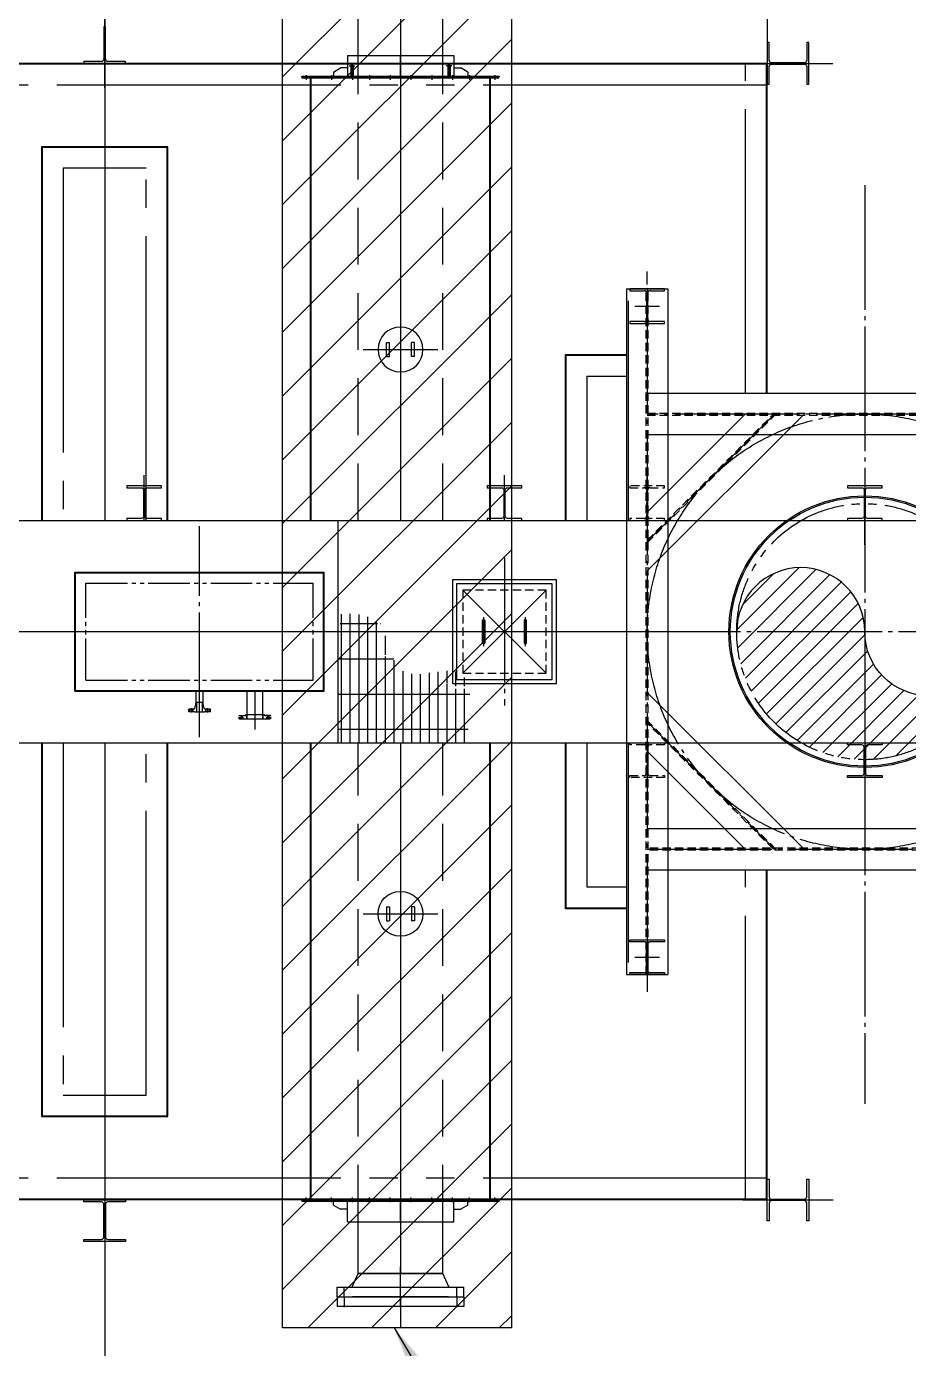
# Model space of a CAD drawing. Header units: millimetres. Extents: x 0 to 232280, y -26939 to 23794.
# Drawn here: x 21739 to 22670, y -12459 to -11064 of the extents above; entities that cross this region are included whole.
import ezdxf

# ---------------------------------------------------------------- set-up
doc = ezdxf.new("R2010")
doc.units = ezdxf.units.MM
doc.header["$LTSCALE"] = 30
for name, pattern in [('JNK-CENTER', [34, 30, -1.5, 1, -1.5]), ('JNK-HIDDEN', [3, 2, -1]), ('JNK-PHANTOM', [15, 10, -1, 1, -1, 1, -1]), ('PHA', [30, 20, -2, 2, -2, 2, -2])]:
    doc.linetypes.add(name, pattern=pattern)
for name, color, linetype in [('CEN-R', 1, 'JNK-CENTER'), ('CON-G', 3, 'Continuous'), ('CON-W', 7, 'Continuous'), ('CON-Y', 2, 'Continuous'), ('Dim-W', 7, 'Continuous'), ('HID-Y', 2, 'JNK-HIDDEN'), ('PAN-W', 6, 'PHA'), ('PHA-M', 6, 'JNK-PHANTOM'), ('STL-OBJT', 7, 'Continuous'), ('TITLE', 7, 'Continuous')]:
    doc.layers.add(name, color=color, linetype=linetype)
doc.layers.add('CONT-G', color=3, linetype='Continuous', lineweight=25)
doc.styles.add('SIMPLEX', font='simplex.shx', dxfattribs={"width": 0.8})
doc.dimstyles.new('DIM40x4', dxfattribs={"dimscale": 40, "dimtxt": 2.5, "dimasz": 2.5, "dimexe": 1, "dimexo": 1, "dimgap": 1, "dimtad": 1, "dimdec": 1, "dimlfac": 0.25, "dimdsep": 46, "dimtxsty": 'SIMPLEX', "dimcen": 2.5, "dimclrd": 7, "dimclre": 7, "dimclrt": 2, "dimadec": 1, "dimazin": 2, "dimtfac": 1, "dimtdec": 1, "dimtmove": 2, "dimatfit": 3, "dimfxl": 1, "dimtfill": 1, "dimtolj": 1, "dimtzin": 0, "dimarcsym": 1})

# ---------------------------------------------------------------- blocks, each defined once
blk = doc.blocks.new("24'' FLG")
at = {"layer": 'CEN-R'}
for p, q in [((2.159207360818982e-05, -228.0158282965422), (2.159207360818982e-05, 47.61562371253967)), ((-406.3999784079497, -171.3000000000466), (-406.3999784079497, -95.30000000004657)), ((406.4000215919805, -171.3000000000466), (406.4000215919805, -95.30000000004657)), ((-406.3999784079497, -165.2999999949243), (-406.3999784079497, -241.2999999949243)), ((2.159207360818982e-05, -168.2999999949243), (2.159207360818982e-05, -384.2156237075105)), ((406.4000215919805, -165.2999999949243), (406.4000215919805, -241.2999999949243))]:
    blk.add_line(p, q, dxfattribs=at)
at = {"layer": 'CON-G'}
for p, q in [((-349.6330796280527, -95.71917691337876), (-304.6999910394079, 0)), ((304.6999910394079, 0), (-304.6999910394079, 0)), ((349.6331228121999, -95.71917691337876), (304.6999910394079, 0)), ((457.5000215920736, -98.30000000004657), (-457.4999784079264, -98.30000000004657)), ((-457.4999784079264, -166.6999999999534), (-457.4999784079264, -98.30000000004657)), ((457.5000215920736, -166.6999999999534), (-457.4999784079264, -166.6999999999534)), ((-457.4999784079264, -169.8999999950174), (-457.4999784079264, -238.2999999949243)), ((-457.4999784079264, -169.8999999950174), (457.5000215920736, -169.8999999950174)), ((-346.0999784080195, -168.3000000000466), (-346.0999784080195, -166.6999999999534)), ((-346.0999784080195, -168.2999999949243), (-346.0999784080195, -169.8999999950174)), ((-346.0999784080195, -168.2999999949243), (346.1000215920503, -168.2999999949243)), ((346.1000215920503, -168.3000000000466), (-346.0999784080195, -168.3000000000466)), ((346.1000215920503, -168.3000000000466), (346.1000215920503, -166.6999999999534)), ((346.1000215920503, -168.2999999949243), (346.1000215920503, -169.8999999950174)), ((457.5000215920736, -166.6999999999534), (457.5000215920736, -98.30000000004657)), ((457.5000215920736, -169.8999999950174), (457.5000215920736, -238.2999999949243)), ((-457.4999784079264, -238.2999999949243), (457.5000215920736, -238.2999999949243))]:
    blk.add_line(p, q, dxfattribs=at)
for centre, start, end in [((-353.703308119846, -93.80000000004657), 270, 334.7553833153829), ((353.7033513038768, -93.80000000004657), 205.2446166846171, 270)]:
    blk.add_arc(centre, 4.5, start, end, dxfattribs=at)
at = {"layer": 'CONT-G'}
blk.add_line((-304.6999910319573, 0), (304.6999910328886, 0), dxfattribs=at)
blk.add_line((-304.6999910319573, 0), (304.6999910328886, 0), dxfattribs=at)
blk = doc.blocks.new('A$C751203EC')
at = {"layer": 'CEN-R'}
for p, q in [((-20.39807007508352, 0), (75, 0)), ((0, 20.39807007508352), (0, -20.39807007508352))]:
    blk.add_line(p, q, dxfattribs=at)
at = {"layer": 'CON-G'}
for p, q in [((0, 7.999999999970896), (75, 8)), ((0, -8), (75, -8))]:
    blk.add_line(p, q, dxfattribs=at)
blk.add_arc((0, 0), 7.999999999999545, 90, 270, dxfattribs=at)
blk = doc.blocks.new('SPRING SUPPORT BASE')
at = {"layer": 'CEN-R'}
blk.add_line((-269.9166666703532, 0), (269.916666663019, 0), dxfattribs=at)
at = {"layer": 'CONT-G'}
for p, q in [((-100.0000000036671, 50), (-100.0000000036671, -50)), ((-100.0000000036671, 50), (-80.00000000366708, 50)), ((-80.00000000366708, 50), (-80.00000000366708, -50)), ((79.99999999610009, 50), (79.99999999610009, -50)), ((99.99999999633292, 50), (79.99999999633292, 50)), ((99.99999999633292, 50), (99.99999999633292, -50)), ((-100.0000000036671, -50), (-80.00000000366708, -50)), ((99.99999999633292, -50), (79.99999999633292, -50))]:
    blk.add_line(p, q, dxfattribs=at)
blk.add_circle((-3.667082637548447e-09, 0), 161.9500000000116, dxfattribs=at)
blk = doc.blocks.new('A$C1FAD331D')
at = {"layer": 'CEN-R'}
for p, q in [((0, 532), (0, -532)), ((-300, -300), (300, 300)), ((300, -300), (-300, 300)), ((-150, 104), (-150, -104)), ((150, 104), (150, -104)), ((531.9486901247292, 0), (-532.0513098752708, 0))]:
    blk.add_line(p, q, dxfattribs=at)
blk.add_lwpolyline([(345, 345), (-345, 345), (-345, -345), (345, -345)], close=True, dxfattribs=at)
at = {"layer": 'CONT-G'}
blk.add_lwpolyline([(375, 375), (-375, 375), (-375, -375), (375, -375)], close=True, dxfattribs=at)
for points in [[(-158, -80), (-158, 80, -0.9999999999999999), (-142, 80), (-142, -80, -0.9999999999999999)], [(158, -80), (158, 80, 0.9999999999999999), (142, 80), (142, -80, 0.9999999999999999)]]:
    blk.add_lwpolyline(points, format="xyb", close=True, dxfattribs=at)
at = {"layer": 'HID-Y'}
blk.add_lwpolyline([(300, 300), (-300, 300), (-300, -300), (300, -300)], close=True, dxfattribs=at)
blk = doc.blocks.new("4'' O2")
at = {"layer": 'CEN-R'}
blk.add_line((275.6105725513771, 0), (0, 0), dxfattribs=at)
at = {"layer": 'CON-Y'}
for p, q in [((176, 71.1488348764833), (176, 114.5)), ((176, 114.5), (176, 71.94999999995343)), ((200, 57.14999999990687), (0, 57.14999999990687)), ((167, -67.45000000018626), (167, 67.44999999995343)), ((171.5, 67.44999999995343), (167, 67.44999999995343)), ((200, 58.04999999981374), (167, 58.04999999981374)), ((200, -78.60000000009313), (200, 78.5999999998603)), ((200, -78.60000000009313), (200, 78.5999999998603)), ((200, -57.1500000001397), (0, -57.14999999990687)), ((200, -58.05000000004657), (167, -58.05000000004657)), ((171.5, -67.45000000018626), (167, -67.45000000018626)), ((176, -114.5), (176, -71.95000000018626)), ((200, -78.60000000009313), (198.3999999999069, -78.60000000009313)), ((198.3999999999069, -114.5), (198.3999999999069, -78.60000000009313))]:
    blk.add_line(p, q, dxfattribs=at)
for centre, start, end in [((171.5, 71.94999999995343), 270, 0), ((171.5, -71.95000000018626), 0, 90)]:
    blk.add_arc(centre, 4.5, start, end, dxfattribs=at)
at = {"layer": 'HID-Y', "ltscale": 0.2}
for p, q in [((198.3999999999069, 114.5), (176, 114.5)), ((198.3999999999069, 104.75), (176, 104.75)), ((198.3999999999069, 78.5999999998603), (198.3999999999069, 114.5)), ((203, 95.25), (173, 95.25)), ((198.3999999999069, 85.75), (176, 85.75)), ((200, 78.5999999998603), (198.3999999999069, 78.5999999998603)), ((203, -95.25), (173, -95.25)), ((198.3999999999069, -85.75), (176, -85.75)), ((198.3999999999069, -104.75), (176, -104.75)), ((198.3999999999069, -114.5), (176, -114.5))]:
    blk.add_line(p, q, dxfattribs=at)
for points in [[(198.3999999999069, 85.75), (198.3999999999069, 104.75), (176, 85.75), (176, 104.75)], [(198.3999999999069, -104.75), (198.3999999999069, -85.75), (176, -104.75), (176, -85.75)]]:
    blk.add_solid(points, dxfattribs=at)
blk = doc.blocks.new('N-FLG SIDE 1.50 300 WNRF')
at = {"layer": 'CEN-R'}
for p, q in [((-57.14999999999782, 3), (-57.14999999999782, -27)), ((0, 15), (0, -166)), ((57.15000000000146, 3), (57.15000000000146, -27))]:
    blk.add_line(p, q, dxfattribs=at)
at = {"layer": 'CON-G'}
blk.add_line((-24.14999999999782, -68.30000000000291), (24.15000000000146, -68.29999999999563), dxfattribs=at)
at = {"layer": 'CON-Y'}
for p, q in [((-36.5, 0), (-36.5, -1.599999999998545)), ((-36.5, 0), (36.5, 0)), ((-20.44999999999709, 0), (-20.44999999999709, -68.30000000000291)), ((20.45000000000073, 0), (20.45000000000073, -68.29999999999563)), ((36.5, 0), (36.5, -1.599999999998545)), ((-78, -1.599999999998545), (-36.5, -1.599999999998545)), ((-78, -1.599999999998545), (-78, -21)), ((-78, -21), (-38.53832820789103, -21)), ((-68.14999999999782, -1.599999999998545), (-68.14999999999782, -21)), ((-46.14999999999782, -1.599999999998545), (-46.14999999999782, -21)), ((-34.15123478700116, -24.49829579396464), (-24.14999999999782, -68.30000000000291)), ((-24.15000000000873, -68.30000000000291), (24.15000000000873, -68.30000000000291)), ((-24.15000000000873, -150), (-24.15000000000873, -68.30000000000291)), ((34.1512347870048, -24.49829579396464), (24.15000000000146, -68.30000000000291)), ((24.15000000000873, -68.30000000000291), (24.15000000000873, -150)), ((36.5, -1.599999999998545), (78, -1.599999999998545)), ((38.53832820789103, -21), (78, -21)), ((46.15000000000146, -1.599999999998545), (46.15000000000146, -21)), ((68.15000000000146, -1.599999999998545), (68.15000000000146, -21)), ((78, -1.599999999998545), (78, -21)), ((-24.15000000000873, -149.9999999999927), (24.15000000001237, -150))]:
    blk.add_line(p, q, dxfattribs=at)
for centre, start, end in [((-38.53832820789103, -25.5), 12.86184448295884, 90), ((38.53832820789103, -25.5), 90, 167.1381555170412)]:
    blk.add_arc(centre, 4.5, start, end, dxfattribs=at)
blk = doc.blocks.new('A$C0E694495')
at = {"layer": 'CON-G'}
blk.add_blockref('N-FLG SIDE 1.50 300 WNRF', (0, 149.9999999999927), dxfattribs=at)
blk = doc.blocks.new('pipesec')
at = {"layer": 'CON-W'}
for p, q in [((0.1209320667256861, 0.4851550630859265), (0.4851550630859833, 0.1209320667255724)), ((0.2437994773475225, 0.4365338644887515), (0.4365338644887231, 0.2437994773474657)), ((0.2476510743001654, 0.2841898434869563), (0.4989146853065733, 0.03292623248046311)), ((0.2468921100701493, 0.2107025956922826), (0.4983372781515811, -0.04074257238914925)), ((0.2038403547347798, 0.1052619269784145), (0.4725353304954467, -0.1634330487821671)), ((0.2303951826239086, 0.1529533111139472), (0.4887617475944523, -0.1054132538565682)), ((0.1690424887933375, 0.06581358089533751), (0.4509106530311442, -0.2160545833424976)), ((0.01183704510651751, 0.0002803885084858848), (0.3595601905681178, -0.3474427569531144)), ((0.07488468138581084, 0.01147896425368344), (0.3940882635955347, -0.3077246179560689)), ((0.1263381145400331, 0.03427174312400894), (0.4246174589634677, -0.2640076012993404)), ((-0.110586238643009, -0.02578875179119677), (0.2787281508649073, -0.4151031412991415)), ((-0.05581785669249939, -0.006310921717158635), (0.3211216464689244, -0.3832504248786108)), ((-0.1933486464938881, -0.09151876798955527), (0.1811596163017555, -0.4660270307850851)), ((-0.1559873713952697, -0.05463383106359743), (0.2321944761675923, -0.4428156786264026)), ((-0.2227042310981062, -0.1364093954099417), (0.1250073849282103, -0.4841210114361729)), ((-0.2428248576631802, -0.1905349808694154), (0.06269404621122021, -0.4960538847437874)), ((-0.2498806065186159, -0.2577254440385559), (-0.007725444038470641, -0.4998806065186727)), ((-0.2269057914652421, -0.3549464711165911), (-0.1049464711164774, -0.4769057914653558))]:
    blk.add_line(p, q, dxfattribs=at)
blk.add_lwpolyline([(0, 0.5, -0.9999999999999997), (0, 0, 0.9999999999999999), (0, -0.5, 0.9999999999999999)], format="xyb", dxfattribs=at)
blk = doc.blocks.new('H-6001')
at = {"layer": 'Dim-W'}
h = blk.add_hatch(dxfattribs=at)
h.set_pattern_fill('GRATE', color=256, scale=80, angle=90)
h.set_pattern_definition([(90, (-597175.4135116838, 26974.89796915864), (-63.5, 3.888253587292846e-15), []), (180, (-597175.4135116838, 26974.89796915864), (-3.110602869834277e-14, -254), [])])
edge = h.paths.add_edge_path()
edge.add_line((-3801.000000000116, 47.00000000730506), (-3786.000000000116, 47.00000000730506))
edge.add_line((-3786.000000000116, 47.00000000730506), (-3786.000000000116, 126.9360512828134))
edge.add_spline(control_points=[(-3786.000000000116, 126.9360512828134), (-3676.836955856415, 132.9250007474184), (-3577.975695803645, 124.3534645459295), (-3516.000000000116, 63.64807222748641)], knot_values=[1300.876929084428, 1300.876929084428, 1300.876929084428, 1300.876929084428, 1586.519068446716, 1586.519068446716, 1586.519068446716, 1586.519068446716], degree=3, periodic=0)
edge.add_line((-3516.000000000116, 63.6480722274282), (-3516.000000000116, 47.00000000729051))
edge.add_line((-3516.000000000116, 47.00000000730506), (-3501.000000000233, 47.00000000730506))
edge.add_spline(control_points=[(-3501.000000000233, 47.00000000730506), (-3427.840911812498, -45.05950691481121), (-3418.190320054418, -397.3288976387412), (-3095.670976508292, -280.3314090885106), (-2993.000000004773, -282.0886631376634)], knot_values=[571.8018987099156, 571.8018987099185, 571.8018987099185, 571.8018987099185, 948.2797452659934, 1276.576733451685, 1276.576733451685, 1276.576733451685, 1276.576733451685], degree=3, periodic=0)
edge.add_line((-2993.000000004773, -282.0886631376634), (-2993.000000004773, -368.9999999926949))
edge.add_line((-2993.000000004773, -368.9999999926949), (-3058.000000028056, -368.9999999926949))
edge.add_line((-3058.000000028056, -368.9999999926949), (-3058.000000028056, -370.9999999926949))
edge.add_arc((-3054.000000028056, -370.9999999926949), 3.999999999999999, 180, 270)
edge.add_line((-3054.000000028056, -374.9999999926949), (-3007.500000028056, -374.9999999926949))
edge.add_arc((-3007.500000028056, -383.4999999926949), 8.500000000000004, 0, 90, ccw=False)
edge.add_line((-2999.000000028056, -383.4999999926949), (-2999.000000028056, -429.9999999926949))
edge.add_arc((-2995.000000028056, -429.9999999926949), 3.999999999999999, 180, 270)
edge.add_line((-2995.000000028056, -433.9999999926949), (-2993.000000004773, -433.9999999926949))
edge.add_line((-2993.000000004773, -433.9999999926949), (-2993.000000004773, -802.9999999927095))
edge.add_line((-2993.000000004773, -802.9999999927095), (-3801.000000000116, -802.9999999927095))
edge.add_line((-3801.000000000116, -802.9999999927095), (-3801.000000000116, 47.00000000730506))
edge = h.paths.add_edge_path()
edge.add_line((-2993.000000004773, -413.4999999927095), (-2855.961817631032, -413.4999999927095))
edge.add_spline(control_points=[(-2857.757516722311, -403.9999999927095), (-2836.144910586765, -504.114924517824), (-2854.519696144387, -653.5574622552667), (-2872.894481701893, -802.9999999927095)], knot_values=[0, 0, 0, 0, 325.0636055245459, 325.0636055245459, 325.0636055245459, 325.0636055245459], degree=3, periodic=0)
edge.add_line((-2872.894481701893, -802.9999999927095), (-2993.000000004773, -802.9999999927095))
edge.add_line((-2993.000000004773, -802.9999999927095), (-2993.000000004773, -413.4999999927095))
edge = h.paths.add_edge_path()
edge.add_spline(control_points=[(-2993.000000004773, -282.0886631376634), (-2977.150554425782, -282.3599326177937), (-2905.50455407321, -290.2075968357676), (-2870.792931899312, -343.6167404075095), (-2857.757516722311, -403.9999999927095)], knot_values=[325.0636055245459, 325.0636055245459, 325.0636055245459, 325.0636055245459, 375.7432174773246, 571.8018987099156, 571.8018987099156, 571.8018987099156, 571.8018987099156], degree=3, periodic=0)
edge.add_line((-2859.97897729848, -394.4999999927095), (-2993.000000028056, -394.4999999927095))
edge.add_line((-2993.000000028056, -394.4999999927095), (-2993.000000028056, -368.9999999926949))
edge.add_line((-2993.000000028056, -368.9999999926949), (-2993.000000004773, -282.0886631376779))
at = {"layer": 'CEN-R'}
for p, q in [((0, 3222.11310966748), (0, -3407.038490538209)), ((-1570, 2505.000000007276), (-1570, 2600.000000007276)), ((-1570, 2475.000000007261), (-1570, -2474.999999992739)), ((-1658.138502914924, 2350.000000007276), (-1481.861497085076, 2350.000000007276)), ((1570, 1570.000000007261), (-1570, 1570.000000007261)), ((-650.3152929256903, 1570.000000007261), (-1570, 650.31529293317)), ((-4800, -761.3059229218197), (-4799.999999999884, 761.3059229363571)), ((10324.66642510134, 7.30506144464016e-09), (-10078.11939734966, -7.144990377128124e-09)), ((-1570, -650.3152929183707), (-650.3152929256903, -1569.999999992739)), ((-1569.999999999884, -1569.999999992739), (1570, -1569.999999992739)), ((-1570, -2099.999999992739), (-1570, -2599.999999992739)), ((-1658.138502914924, -2349.999999992739), (-1481.861497085076, -2349.999999992739))]:
    blk.add_line(p, q, dxfattribs=at)
at = {"layer": 'CEN-R', "ltscale": 0.5}
for p, q in [((-5200, 803.000000007276), (-5200, 1130.010894698033)), ((-2600, 803.000000007276), (-2600, 1130.010894698033)), ((-1570, 803.0000000072469), (-1570, 1130.010894698004)), ((0, 627.5788754715613), (0, 954.589770162318)), ((0, -627.5788754715759), (0, -954.5897701623326)), ((-1570, -802.9999999927095), (-1570, -1130.010894683466))]:
    blk.add_line(p, q, dxfattribs=at)
at = {"layer": 'CEN-R'}
blk.add_circle((0, 7.261405698955059e-09), 1570, dxfattribs=at)
at = {"layer": 'CON-G'}
for p, q in [((-5700.000000000116, 430.000000007276), (-3900.000000000116, 430.000000007276)), ((-5700.000000000116, -429.999999992724), (-5700.000000000116, 430.000000007276)), ((-5700.000000000116, 425.000000007276), (-3900.000000000116, 425.000000007276)), ((-5695.000000000116, -429.9999999927386), (-5695.000000000233, 430.000000007276)), ((-3905.000000000116, -429.999999992724), (-3905, 430.000000007276)), ((-3900.000000000116, -429.999999992724), (-3900.000000000116, 430.000000007276)), ((-5700.000000000116, -424.999999992724), (-3900.000000000116, -424.999999992724)), ((-5700.000000000116, -429.999999992724), (-3900.000000000116, -429.999999992724))]:
    blk.add_line(p, q, dxfattribs=at)
for radius in [980, 970]:
    blk.add_circle((0, 0), radius, dxfattribs=at)
at = {"layer": 'CONT-G'}
for p, q in [((-1720, 2475.000000007261), (-1420, 2475.000000007261)), ((-1720, 2475.000000007261), (-1720, -2474.999999992739)), ((-1420, 2475.000000007261), (-1420, -2474.999999992739)), ((1570, 1720.000000007261), (-1570, 1720.000000007261)), ((-862.4473272816977, 1570.000000007261), (-1570, 862.4473272888717)), ((-438.1832585700322, 1570.000000007261), (-1569.999999999884, 438.1832585771772)), ((1570, 1420.000000007261), (-1570, 1420.000000007261)), ((-7863.000000007451, 802.9999999928841), (7863.000000007451, 803.0000000073196)), ((-3800.000000000116, -802.9999999927095), (-3800.000000000116, 803.0000000072905)), ((-1570, -438.1832585625671), (-438.1832585697994, -1569.999999992739)), ((-7863.000000007451, -803.0000000071159), (7863.000000007451, -802.9999999926804)), ((-1570, -862.4473272743926), (-862.4473272815812, -1569.999999992739)), ((-1569.999999999884, -1419.999999992739), (1570, -1419.999999992739)), ((-1569.999999999884, -1719.999999992739), (1570, -1719.999999992739)), ((-1720, -2474.999999992739), (-1420, -2474.999999992739))]:
    blk.add_line(p, q, dxfattribs=at)
for points in [[(-5325, 1053.00000000732), (-5325, 1039.00000000732), (-5220.5, 1039.00000000732, -0.414213562373095), (-5204.5, 1023.00000000732), (-5204.5, 833.0000000073196, -0.414213562373095), (-5220.5, 817.0000000073196), (-5325, 817.0000000073196), (-5325, 803.0000000073196), (-5075, 803.0000000073196), (-5075, 817.0000000073196), (-5179.5, 817.0000000073196, -0.414213562373095), (-5195.5, 833.0000000073196), (-5195.5, 1023.00000000732, -0.4142135623730949), (-5179.5, 1039.00000000732), (-5075, 1039.00000000732), (-5075, 1053.00000000732)], [(-2725, 1053.00000000732), (-2725, 1039.00000000732), (-2620.5, 1039.00000000732, -0.414213562373095), (-2604.5, 1023.00000000732), (-2604.5, 833.0000000073196, -0.414213562373095), (-2620.5, 817.0000000073196), (-2725, 817.0000000073196), (-2725, 803.0000000073196), (-2475, 803.0000000073196), (-2475, 817.0000000073196), (-2579.5, 817.0000000073196, -0.414213562373095), (-2595.5, 833.0000000073196), (-2595.5, 1023.00000000732, -0.4142135623730949), (-2579.5, 1039.00000000732), (-2475, 1039.00000000732), (-2475, 1053.00000000732)], [(-125, 1052.999999992739), (-125, 1038.999999992739), (-20.5, 1038.999999992739, -0.414213562373095), (-4.5, 1022.999999992739), (-4.5, 832.9999999927386, -0.414213562373095), (-20.5, 816.9999999927386), (-125, 816.9999999927386), (-125, 802.9999999927386), (125, 802.9999999927386), (125, 816.9999999927386), (20.5, 816.9999999927386, -0.414213562373095), (4.5, 832.9999999927386), (4.5, 1022.999999992739, -0.4142135623730949), (20.5, 1038.999999992739), (125, 1038.999999992739), (125, 1052.999999992739)], [(-125, -1052.999999992753), (-125, -1038.999999992753), (-20.5, -1038.999999992753, 0.414213562373095), (-4.5, -1022.999999992753), (-4.5, -832.9999999927531, 0.414213562373095), (-20.5, -816.9999999927531), (-125, -816.9999999927531), (-125, -802.9999999927531), (125, -802.9999999927531), (125, -816.9999999927531), (20.5, -816.9999999927531, 0.414213562373095), (4.5, -832.9999999927531), (4.5, -1022.999999992753, 0.4142135623730949), (20.5, -1038.999999992753), (125, -1038.999999992753), (125, -1052.999999992753)]]:
    blk.add_lwpolyline(points, format="xyb", close=True, dxfattribs=at)
at = {"layer": 'HID-Y'}
for p, q in [((-1576.5, -2474.999999992739), (-1576.5, 2475.000000007261)), ((-1563.5, -2474.999999992739), (-1563.5, 2475.000000007261)), ((-1570, 1576.500000007261), (1570, 1576.500000007261)), ((-1570, 641.1229047775996), (-641.1229047703091, 1570.000000007261)), ((-1570, 659.5076810886094), (-659.5076810813043, 1570.000000007261)), ((-1570, 1563.500000007261), (1570, 1563.500000007261)), ((-641.1229047701927, -1569.999999992739), (-1569.999999999884, -641.1229047630186)), ((-659.5076810813043, -1569.999999992739), (-1569.999999999884, -659.5076810739847)), ((1570, -1563.499999992739), (-1569.999999999884, -1563.499999992739)), ((1570, -1576.499999992739), (-1569.999999999884, -1576.499999992739))]:
    blk.add_line(p, q, dxfattribs=at)
for points in [[(-1695, 1053.000000007291), (-1695, 1039.000000007291), (-1590.5, 1039.000000007291, -0.414213562373095), (-1574.5, 1023.000000007291), (-1574.5, 833.0000000072905, -0.414213562373095), (-1590.5, 817.0000000072905), (-1695, 817.0000000072905), (-1695, 803.0000000072905), (-1445, 803.0000000072905), (-1445, 817.0000000072905), (-1549.5, 817.0000000072905, -0.414213562373095), (-1565.5, 833.0000000072905), (-1565.5, 1023.000000007291, -0.4142135623730949), (-1549.5, 1039.000000007291), (-1445, 1039.000000007291), (-1445, 1053.000000007291)], [(-1695, -1052.999999992753), (-1695, -1038.999999992753), (-1590.5, -1038.999999992753, 0.414213562373095), (-1574.5, -1022.999999992753), (-1574.5, -832.9999999927531, 0.414213562373095), (-1590.5, -816.9999999927531), (-1695, -816.9999999927531), (-1695, -802.9999999927531), (-1445, -802.9999999927531), (-1445, -816.9999999927531), (-1549.5, -816.9999999927531, 0.414213562373095), (-1565.5, -832.9999999927531), (-1565.5, -1022.999999992753, 0.4142135623730949), (-1549.5, -1038.999999992753), (-1445, -1038.999999992753), (-1445, -1052.999999992753)]]:
    blk.add_lwpolyline(points, format="xyb", close=True, dxfattribs=at)
at = {"layer": 'PAN-W'}
blk.add_circle((0, 0), 924, dxfattribs=at)
at = {"layer": 'PHA-M'}
for p, q in [((-5620, 350.000000007276), (-3980.000000000233, 350.000000007276)), ((-5620.000000000233, -349.999999992724), (-5620, 350.000000007276)), ((-3980, -349.999999992724), (-3980.000000000233, 350.000000007276)), ((-5620.000000000233, -349.999999992724), (-3980, -349.999999992724))]:
    blk.add_line(p, q, dxfattribs=at)
for points in [[(-1695, 2475.000000007276), (-1695, 2461.000000007276), (-1590.5, 2461.000000007276, -0.414213562373095), (-1574.5, 2445.000000007276), (-1574.5, 2255.000000007276, -0.414213562373095), (-1590.5, 2239.000000007276), (-1695, 2239.000000007276), (-1695, 2225.000000007276), (-1445, 2225.000000007276), (-1445, 2239.000000007276), (-1549.5, 2239.000000007276, -0.414213562373095), (-1565.5, 2255.000000007276), (-1565.5, 2445.000000007276, -0.4142135623730949), (-1549.5, 2461.000000007276), (-1445, 2461.000000007276), (-1445, 2475.000000007276)], [(-1695, -2474.999999992739), (-1695, -2460.999999992739), (-1590.5, -2460.999999992739, 0.414213562373095), (-1574.5, -2444.999999992739), (-1574.5, -2254.999999992739, 0.414213562373095), (-1590.5, -2238.999999992739), (-1695, -2238.999999992739), (-1695, -2224.999999992739), (-1445, -2224.999999992739), (-1445, -2238.999999992739), (-1549.5, -2238.999999992739, 0.414213562373095), (-1565.5, -2254.999999992739), (-1565.5, -2444.999999992739, 0.4142135623730949), (-1549.5, -2460.999999992739), (-1445, -2460.999999992739), (-1445, -2474.999999992739)]]:
    blk.add_lwpolyline(points, format="xyb", close=True, dxfattribs=at)
at = {"layer": 'Dim-W'}
blk.add_blockref('A$C1FAD331D', (-2600, 7.261405698955059e-09), dxfattribs=at)
at = {"layer": 'Dim-W', "xscale": 1848, "yscale": 1848, "zscale": 1848, "rotation": 270}
blk.add_blockref('pipesec', (0, 0), dxfattribs=at)
at = {"layer": 'Dim-W', "rotation": 180}
blk.add_blockref('A$C0E694495', (-4800, -429.9999999929569), dxfattribs=at)
at = {"layer": 'TITLE', "rotation": 270}
blk.add_blockref("4'' O2", (-4400, -429.999999992724), dxfattribs=at)

msp = doc.modelspace()

# ---------------------------------------------------------------- hatches: boundary and pattern name
at = {"layer": 'Dim-W'}
h = msp.add_hatch(dxfattribs=at)
h.set_pattern_fill('ANSI31', color=256, scale=15)
h.set_pattern_definition([(45, (-5738.366504044272, -19602.21271239711), (-33.67596045400932, 33.67596045400933), [])])
h.paths.add_polyline_path([(22251.11686915181, -10994.03669800506), (22009.49860944958, -10994.03669800506), (22009.49860944958, -12437.19732202079), (22251.11686915181, -12437.19732202079)])

# ---------------------------------------------------------------- linework, layer by layer
at = {"layer": 'CEN-R'}
for p, q in [((21821.90041786633, -10622.27673016788), (21821.90041786632, -11080.7553553436)), ((22521.12166786632, -10622.27673016788), (22521.12166786634, -11080.7553553436)), ((21821.9004178662, -10993.89896349539), (21821.9004178662, -11585.02535534405)), ((22134.14416786756, -10993.89896349539), (22134.14416786756, -11585.02535534376)), ((22134.14416786321, -11118.19535534361), (22134.14416786334, -11094.21035534364)), ((22034.51866911522, -11114.98679306387), (22034.5186691152, -11119.86854044424)), ((22061.428668698, -11114.98679306387), (22061.42866869798, -11119.86854044424)), ((22083.366168698, -11114.98679306387), (22083.36616869798, -11119.86854044423)), ((22101.23791869799, -11114.98679306388), (22101.23791869798, -11119.86854044424)), ((22123.17541869799, -11114.98679306388), (22123.17541869798, -11119.86854044424)), ((22145.11291869799, -11114.98679306388), (22145.11291869798, -11119.86854044425)), ((22167.05041869799, -11114.98679306388), (22167.05041869798, -11119.86854044425)), ((22188.98791869799, -11114.98679306388), (22188.98791869798, -11119.86854044425)), ((22206.859668698, -11114.98679306389), (22206.85966869799, -11119.86854044425)), ((22233.76966828105, -11114.98679306389), (22233.76966828103, -11119.86854044426)), ((22374.87166786203, -11585.02535534354), (22374.87166786203, -11353.21910534333)), ((22372.53166787028, -11702.46410534333), (21011.07747308223, -11702.46410534333)), ((21821.9004178662, -11819.90285534405), (21821.9004178662, -12396.34290696748)), ((22134.14416786756, -11819.90285534376), (22134.14416786756, -12379.99648034318)), ((22374.87166786203, -12051.70910534333), (22374.87166786203, -11819.90285534354)), ((22034.51866911522, -12304.56641762292), (22034.5186691152, -12299.68467024255)), ((22061.428668698, -12304.56641762292), (22061.42866869798, -12299.68467024255)), ((22083.366168698, -12304.56641762292), (22083.36616869798, -12299.68467024256)), ((22101.23791869799, -12304.56641762291), (22101.23791869798, -12299.68467024255)), ((22123.17541869799, -12304.56641762291), (22123.17541869798, -12299.68467024255)), ((22134.14416786321, -12325.34285534315), (22134.14416786334, -12301.35785534318)), ((22145.11291869799, -12304.5664176229), (22145.11291869798, -12299.68467024254)), ((22167.05041869799, -12304.5664176229), (22167.05041869798, -12299.68467024254)), ((22188.98791869799, -12304.5664176229), (22188.98791869798, -12299.68467024254)), ((22206.859668698, -12304.5664176229), (22206.85966869799, -12299.68467024254)), ((22233.76966828105, -12304.56641762289), (22233.76966828103, -12299.68467024253)), ((21821.9004178662, -12396.34290696748), (21821.90041786629, -12856.30503788083))]:
    msp.add_line(p, q, dxfattribs=at)
at = {"layer": 'CEN-R', "ltscale": 0.5}
for p, q in [((21821.9004178662, -11128.34819480679), (21821.9004178662, -11033.16251588094)), ((22495.17382840381, -11102.6928553436), (22590.50575733075, -11102.6928553436)), ((21821.9004178662, -12276.58001588095), (21821.9004178662, -12371.7656948068)), ((22495.46632840381, -12302.23535534319), (22590.79825733076, -12302.23535534319))]:
    msp.add_line(p, q, dxfattribs=at)
at = {"layer": 'CON-G'}
for p, q in [((22089.58179733167, -11094.21035534364), (22089.58179733166, -11029.56785534373)), ((22178.70654471067, -11094.21035534364), (22178.70654471067, -11029.56785534373)), ((22521.26791787029, -11102.6928553436), (21122.67916786633, -11102.6928553436)), ((22521.26791787029, -11103.5703553436), (21122.67916786633, -11103.5703553436)), ((22521.26791787029, -12301.35785534319), (21122.67916786633, -12301.35785534319)), ((22521.26791787029, -12302.23535534319), (21122.67916786633, -12302.23535534319)), ((22089.58179733164, -12379.99648034318), (22089.58179733164, -12325.34285534315)), ((22178.70654471066, -12379.99648034314), (22178.70654471066, -12325.34285534315))]:
    msp.add_line(p, q, dxfattribs=at)
at = {"layer": 'CON-G', "ltscale": 0.5}
for p, q in [((21821.16916786973, -11063.6441053436), (21821.16916786973, -11097.86660534319)), ((21822.63166786688, -11097.86660534319), (21822.63166786688, -11063.6441053436)), ((21818.5366678681, -11100.4991053436), (21799.96291786701, -11100.4991053436)), ((21799.96291786701, -11100.4991053436), (21799.96291786701, -11102.6928553436)), ((21799.96291786701, -11102.6928553436), (21843.83791786961, -11102.6928553436)), ((21843.83791786961, -11100.4991053436), (21825.26416786851, -11100.4991053436)), ((21843.83791786961, -11102.6928553436), (21843.83791786961, -11100.4991053436)), ((21799.96291786701, -12304.42910534306), (21799.96291786701, -12302.23535534319)), ((21799.96291786701, -12302.23535534319), (21843.83791786961, -12302.23535534319)), ((21818.5366678681, -12304.42910534306), (21799.96291786701, -12304.42910534306)), ((21821.16916786973, -12341.28410534319), (21821.16916786973, -12307.0616053436)), ((21822.63166786688, -12307.0616053436), (21822.63166786688, -12341.28410534319)), ((21843.83791786961, -12304.42910534306), (21825.26416786851, -12304.42910534306)), ((21843.83791786961, -12302.23535534319), (21843.83791786961, -12304.42910534306)), ((21799.96291786701, -12346.1103553436), (21799.96291786701, -12343.9166053436)), ((21799.96291786701, -12343.9166053436), (21818.5366678681, -12343.9166053436)), ((21843.83791786961, -12346.1103553436), (21799.96291786701, -12346.1103553436)), ((21825.26416786851, -12343.9166053436), (21843.83791786961, -12343.9166053436)), ((21843.83791786961, -12343.9166053436), (21843.83791786961, -12346.1103553436))]:
    msp.add_line(p, q, dxfattribs=at)
at = {"layer": 'CON-G'}
for points in [[(21888.44416786619, -11585.02535534399), (21888.44416786619, -11190.58910534333), (21755.3566678662, -11190.58910534333), (21755.3566678662, -11585.02535534411)], [(21887.7129178662, -11585.02535534399), (21887.7129178662, -11191.32035534333), (21756.0879178662, -11191.32035534333), (21756.0879178662, -11585.02535534411)], [(22308.32791786204, -11585.0253553436), (22308.32791786204, -11409.96410534333), (22372.53166787029, -11409.96410534333)], [(22309.05916786203, -11585.0253553436), (22309.05916786203, -11410.69535534333), (22372.53166787029, -11410.69535534333)], [(21755.3566678662, -11819.90285534411), (21755.3566678662, -12214.33910534333), (21888.4441678662, -12214.33910534333), (21888.4441678662, -11819.90285534399)], [(21756.0879178662, -11819.90285534411), (21756.0879178662, -12213.60785534333), (21887.7129178662, -12213.60785534333), (21887.7129178662, -11819.90285534399)], [(22372.53166787029, -11994.96410534333), (22308.32791786203, -11994.96410534333), (22308.32791786203, -11819.9028553436)], [(22372.53166787029, -11994.23285534333), (22309.05916786203, -11994.23285534333), (22309.05916786203, -11819.9028553436)]]:
    msp.add_lwpolyline(points, dxfattribs=at)
at = {"layer": 'CON-G', "ltscale": 0.5}
for centre, radius, start, end in [((21818.53666786872, -11097.86660534258), 2.632500001021545, 269.9999999870766, 359.9999999866598), ((21825.2641678679, -11097.86660534258), 2.632500001021545, 180.0000000133402, 270.0000000125065), ((21818.53666786864, -12307.06160534414), 2.632500001089648, 1.334021322268115e-08, 90.00000001250642), ((21825.26416786797, -12307.06160534414), 2.632500001089648, 89.99999998707668, 179.9999999866598), ((21818.53666786872, -12341.28410534258), 2.632500001021545, 269.9999999870766, 359.9999999866598), ((21825.2641678679, -12341.28410534258), 2.632500001021545, 180.0000000133402, 270.0000000125065)]:
    msp.add_arc(centre, radius, start, end, dxfattribs=at)
at = {"layer": 'CON-W', "const_width": 2.77875}
for points in [[(22034.51866911491, -11116.14785534362), (22034.51866911491, -11116.8791053436)], [(22034.51866911489, -11117.3178553436), (22034.51866911489, -11118.1953553436)], [(22061.42866869768, -11116.14785534362), (22061.42866869768, -11116.8791053436)], [(22061.42866869768, -11117.3178553436), (22061.42866869768, -11118.1953553436)], [(22083.36616869768, -11116.14785534361), (22083.36616869768, -11116.8791053436)], [(22083.36616869768, -11117.3178553436), (22083.36616869768, -11118.1953553436)], [(22101.23791869769, -11116.14785534362), (22101.23791869769, -11116.87910534361)], [(22101.23791869769, -11117.31785534361), (22101.23791869769, -11118.19535534361)], [(22123.17541869769, -11116.14785534363), (22123.17541869769, -11116.87910534361)], [(22123.17541869769, -11117.31785534361), (22123.17541869769, -11118.19535534361)], [(22145.11291869769, -11116.14785534363), (22145.11291869769, -11116.87910534361)], [(22145.11291869769, -11117.31785534361), (22145.11291869769, -11118.19535534361)], [(22167.05041869769, -11116.14785534363), (22167.05041869769, -11116.87910534361)], [(22167.05041869769, -11117.31785534361), (22167.05041869769, -11118.19535534361)], [(22188.98791869769, -11116.14785534363), (22188.98791869769, -11116.87910534361)], [(22188.98791869769, -11117.31785534361), (22188.98791869769, -11118.19535534361)], [(22206.85966869769, -11116.14785534364), (22206.85966869769, -11116.87910534361)], [(22206.85966869769, -11117.31785534362), (22206.85966869769, -11118.19535534362)], [(22233.76966828074, -11116.14785534364), (22233.76966828074, -11116.87910534362)], [(22233.76966828072, -11117.31785534362), (22233.76966828072, -11118.19535534362)], [(22034.51866911489, -12302.23535534319), (22034.51866911489, -12301.35785534319)], [(22034.51866911491, -12303.40535534317), (22034.51866911491, -12302.67410534319)], [(22061.42866869768, -12302.23535534319), (22061.42866869768, -12301.35785534319)], [(22061.42866869768, -12303.40535534317), (22061.42866869768, -12302.67410534319)], [(22083.36616869768, -12302.23535534319), (22083.36616869768, -12301.35785534319)], [(22083.36616869768, -12303.40535534317), (22083.36616869768, -12302.6741053432)], [(22101.23791869769, -12302.23535534318), (22101.23791869769, -12301.35785534318)], [(22101.23791869769, -12303.40535534317), (22101.23791869769, -12302.67410534318)], [(22123.17541869769, -12302.23535534318), (22123.17541869769, -12301.35785534318)], [(22123.17541869769, -12303.40535534316), (22123.17541869769, -12302.67410534318)], [(22145.11291869769, -12302.23535534318), (22145.11291869769, -12301.35785534318)], [(22145.11291869769, -12303.40535534316), (22145.11291869769, -12302.67410534318)], [(22167.05041869769, -12302.23535534318), (22167.05041869769, -12301.35785534318)], [(22167.05041869769, -12303.40535534316), (22167.05041869769, -12302.67410534318)], [(22188.98791869769, -12302.23535534318), (22188.98791869769, -12301.35785534318)], [(22188.98791869769, -12303.40535534316), (22188.98791869769, -12302.67410534318)], [(22206.85966869769, -12302.23535534317), (22206.85966869769, -12301.35785534317)], [(22206.85966869769, -12303.40535534315), (22206.85966869769, -12302.67410534317)], [(22233.76966828072, -12302.23535534317), (22233.76966828072, -12301.35785534317)], [(22233.76966828074, -12303.40535534315), (22233.76966828074, -12302.67410534317)]]:
    msp.add_lwpolyline(points, dxfattribs=at)
at = {"layer": 'CONT-G'}
for p, q in [((22078.18891786352, -11094.21035534364), (22190.39191786349, -11094.21035534364)), ((22078.18891786352, -11094.21035534364), (22078.18891786352, -11116.14785534364)), ((22190.39191786349, -11094.21035534364), (22190.39191786349, -11116.14785534364)), ((22063.5639178635, -11111.76035534364), (22070.8764178635, -11107.37285534364)), ((22078.18891786352, -11107.37285534364), (22070.8764178635, -11107.37285534364)), ((22190.39191786349, -11107.37285534364), (22197.70441786352, -11107.37285534364)), ((22205.01691786352, -11111.76035534364), (22197.70441786352, -11107.37285534364)), ((22520.24416787029, -11450.91410534226), (22520.24416787029, -11102.6928553436)), ((22521.12166787029, -11450.91410534226), (22521.12166787029, -11102.6928553436)), ((22238.15716828073, -11117.31785534362), (22030.1311691152, -11117.3178553436)), ((22238.15716828073, -11118.19535534362), (22030.1311691152, -11118.1953553436)), ((22039.08166702894, -11585.02535534385), (22039.08166702894, -11118.1953553436)), ((22039.81291702894, -11585.02535534385), (22039.81291702894, -11118.1953553436)), ((22063.5639178635, -11111.76035534364), (22063.5639178635, -11116.14785534364)), ((22205.01691786352, -11111.76035534364), (22205.01691786352, -11116.14785534363)), ((22228.47542036699, -11585.02535534368), (22228.47542036699, -11118.19535534362)), ((22229.20667036698, -11585.02535534367), (22229.20667036698, -11118.19535534362)), ((22039.08166702894, -12302.23535534319), (22039.08166702894, -11819.90285534385)), ((22039.81291702894, -12302.23535534319), (22039.81291702894, -11819.90285534385)), ((22228.47542036699, -12302.23535534319), (22228.47542036699, -11819.90285534368)), ((22229.20667036698, -12302.23535534319), (22229.20667036698, -11819.90285534367)), ((22520.24416787028, -12302.23535534319), (22520.2441678703, -11954.01410534227)), ((22521.12166787028, -12302.23535534319), (22521.12166787029, -11954.01410534227)), ((22238.15716828073, -12301.35785534317), (22030.1311691152, -12301.35785534319)), ((22238.15716828073, -12302.23535534317), (22030.1311691152, -12302.23535534319)), ((22039.08166702894, -12302.23535534319), (22229.20667036698, -12302.23535534319)), ((22063.5639178635, -12307.79285534315), (22063.5639178635, -12303.40535534315)), ((22063.5639178635, -12307.79285534315), (22070.8764178635, -12312.18035534315)), ((22078.18891786352, -12325.34285534315), (22078.18891786352, -12303.40535534315)), ((22190.39191786349, -12325.34285534315), (22190.39191786349, -12303.40535534315)), ((22205.01691786352, -12307.79285534315), (22197.70441786352, -12312.18035534315)), ((22205.01691786352, -12307.79285534315), (22205.01691786352, -12303.40535534316)), ((22078.18891786352, -12312.18035534315), (22070.8764178635, -12312.18035534315)), ((22190.39191786349, -12312.18035534315), (22197.70441786352, -12312.18035534315)), ((22078.18891786352, -12325.34285534315), (22190.39191786349, -12325.34285534315))]:
    msp.add_line(p, q, dxfattribs=at)
for points in [[(22564.99666787028, -11080.7553553436), (22562.80291787028, -11080.7553553436), (22562.80291787028, -11099.3291053436, -0.414213562373095), (22560.17041787028, -11101.9616053436), (22525.94791787028, -11101.9616053436, -0.414213562373095), (22523.31541787028, -11099.3291053436), (22523.31541787028, -11080.7553553436), (22521.12166787028, -11080.7553553436), (22521.12166787028, -11124.6303553436), (22523.31541787028, -11124.6303553436), (22523.31541787028, -11106.0566053436, -0.414213562373095), (22525.94791787028, -11103.4241053436), (22560.17041787028, -11103.4241053436, -0.4142135623730949), (22562.80291787028, -11106.0566053436), (22562.80291787028, -11124.6303553436), (22564.99666787028, -11124.6303553436)], [(22564.99666786817, -12324.17285534305), (22562.80291786817, -12324.17285534305), (22562.80291786817, -12305.59910534306, 0.414213562373095), (22560.17041786818, -12302.96660534306), (22525.94791786817, -12302.96660534306, 0.414213562373095), (22523.31541786817, -12305.59910534306), (22523.31541786817, -12324.17285534305), (22521.12166786817, -12324.17285534305), (22521.12166786817, -12280.29785534305), (22523.31541786817, -12280.29785534305), (22523.31541786817, -12298.87160534305, 0.414213562373095), (22525.94791786817, -12301.50410534305), (22560.17041786818, -12301.50410534305, 0.4142135623730949), (22562.80291786817, -12298.87160534305), (22562.80291786817, -12280.29785534305), (22564.99666786817, -12280.29785534305)]]:
    msp.add_lwpolyline(points, format="xyb", close=True, dxfattribs=at)
for points in [[(22238.15716828073, -11116.14785534364), (22238.15716828073, -11116.87910534362), (22030.1311691152, -11116.87910534361), (22030.1311691152, -11116.14785534364)], [(22238.15716828073, -12303.40535534315), (22238.15716828073, -12302.67410534317), (22030.1311691152, -12302.67410534317), (22030.1311691152, -12303.40535534315)]]:
    msp.add_lwpolyline(points, close=True, dxfattribs=at)
at = {"layer": 'Dim-W'}
for p, q in [((22030.1311691152, -11117.3178553436), (22030.1311691152, -11118.1953553436)), ((22030.1311691152, -12302.23535534319), (22030.1311691152, -12301.35785534319))]:
    msp.add_line(p, q, dxfattribs=at)
msp.add_lwpolyline([(22009.49860944958, -10994.03669800506), (22251.11686915181, -10994.03669800506), (22251.11686915181, -12437.19732202079), (22009.49860944958, -12437.19732202079)], close=True, dxfattribs=at)
at = {"layer": 'HID-Y'}
for p, q in [((22089.58179102035, -11585.02535534381), (22089.58179102034, -11094.21035534364)), ((22178.70653839938, -11585.02535534372), (22178.70653839938, -11094.21035534364)), ((22089.58179102036, -12325.34285534315), (22089.58179102035, -11819.9028553438)), ((22178.70653839938, -12325.34285534315), (22178.70653839938, -11819.90285534372))]:
    msp.add_line(p, q, dxfattribs=at)
at = {"layer": 'PHA-M'}
for p, q in [((22498.30666787029, -11450.91410534226), (22498.30666787029, -11102.6928553436)), ((22521.26791787029, -11125.5078553436), (21122.67916786633, -11125.5078553436)), ((22498.30666787028, -12302.23535534319), (22498.3066678703, -11954.01410534227)), ((22521.26791787029, -12279.42035534319), (21122.67916786633, -12279.42035534319))]:
    msp.add_line(p, q, dxfattribs=at)
for points in [[(21865.7754178662, -11585.02535534401), (21865.7754178662, -11213.25785534333), (21778.0254178662, -11213.25785534333), (21778.0254178662, -11585.02535534409)], [(22330.99666786203, -11585.02535534358), (22330.99666786203, -11432.63285534333), (22372.53166787029, -11432.63285534333)], [(21778.0254178662, -11819.90285534409), (21778.0254178662, -12191.67035534333), (21865.7754178662, -12191.67035534333), (21865.7754178662, -11819.90285534401)], [(22372.53166787029, -11972.29535534333), (22330.99666786203, -11972.29535534333), (22330.99666786203, -11819.90285534358)]]:
    msp.add_lwpolyline(points, dxfattribs=at)

# ---------------------------------------------------------------- block references
at = {"layer": 'Dim-W', "yscale": 0.14625, "zscale": 0.14625}
for name, p, xscale in [('H-6001', (22624.08166787029, -11702.46410534333), 0.14625), ('SPRING SUPPORT BASE', (22134.14416786336, -12000.31685395019), 0.14625), ("24'' FLG", (22134.14417102118, -12379.99648034318), -0.14625)]:
    msp.add_blockref(name, p, dxfattribs=dict(at, xscale=xscale))
at = {"layer": 'Dim-W', "xscale": -0.14625, "yscale": 0.14625, "zscale": 0.14625, "rotation": 180}
msp.add_blockref('SPRING SUPPORT BASE', (22134.14416786336, -11404.61135673646), dxfattribs=at)
at = {"layer": 'STL-OBJT', "yscale": 0.14625, "zscale": 0.14625}
for p, xscale, rotation in [((22082.95666869796, -11105.17910534364), -0.14625, 90), ((22185.33166869798, -11105.17910534365), 0.14625, 270)]:
    msp.add_blockref('A$C751203EC', p, dxfattribs=dict(at, xscale=xscale, rotation=rotation))

# ---------------------------------------------------------------- leaders
at = {"layer": 'CON-W'}
msp.add_leader([(22127.40333876478, -12437.19732202079), (22297.08781174834, -12722.13050093157)], dimstyle='DIM40x4', dxfattribs=at)

doc.saveas('drawing.dxf')
